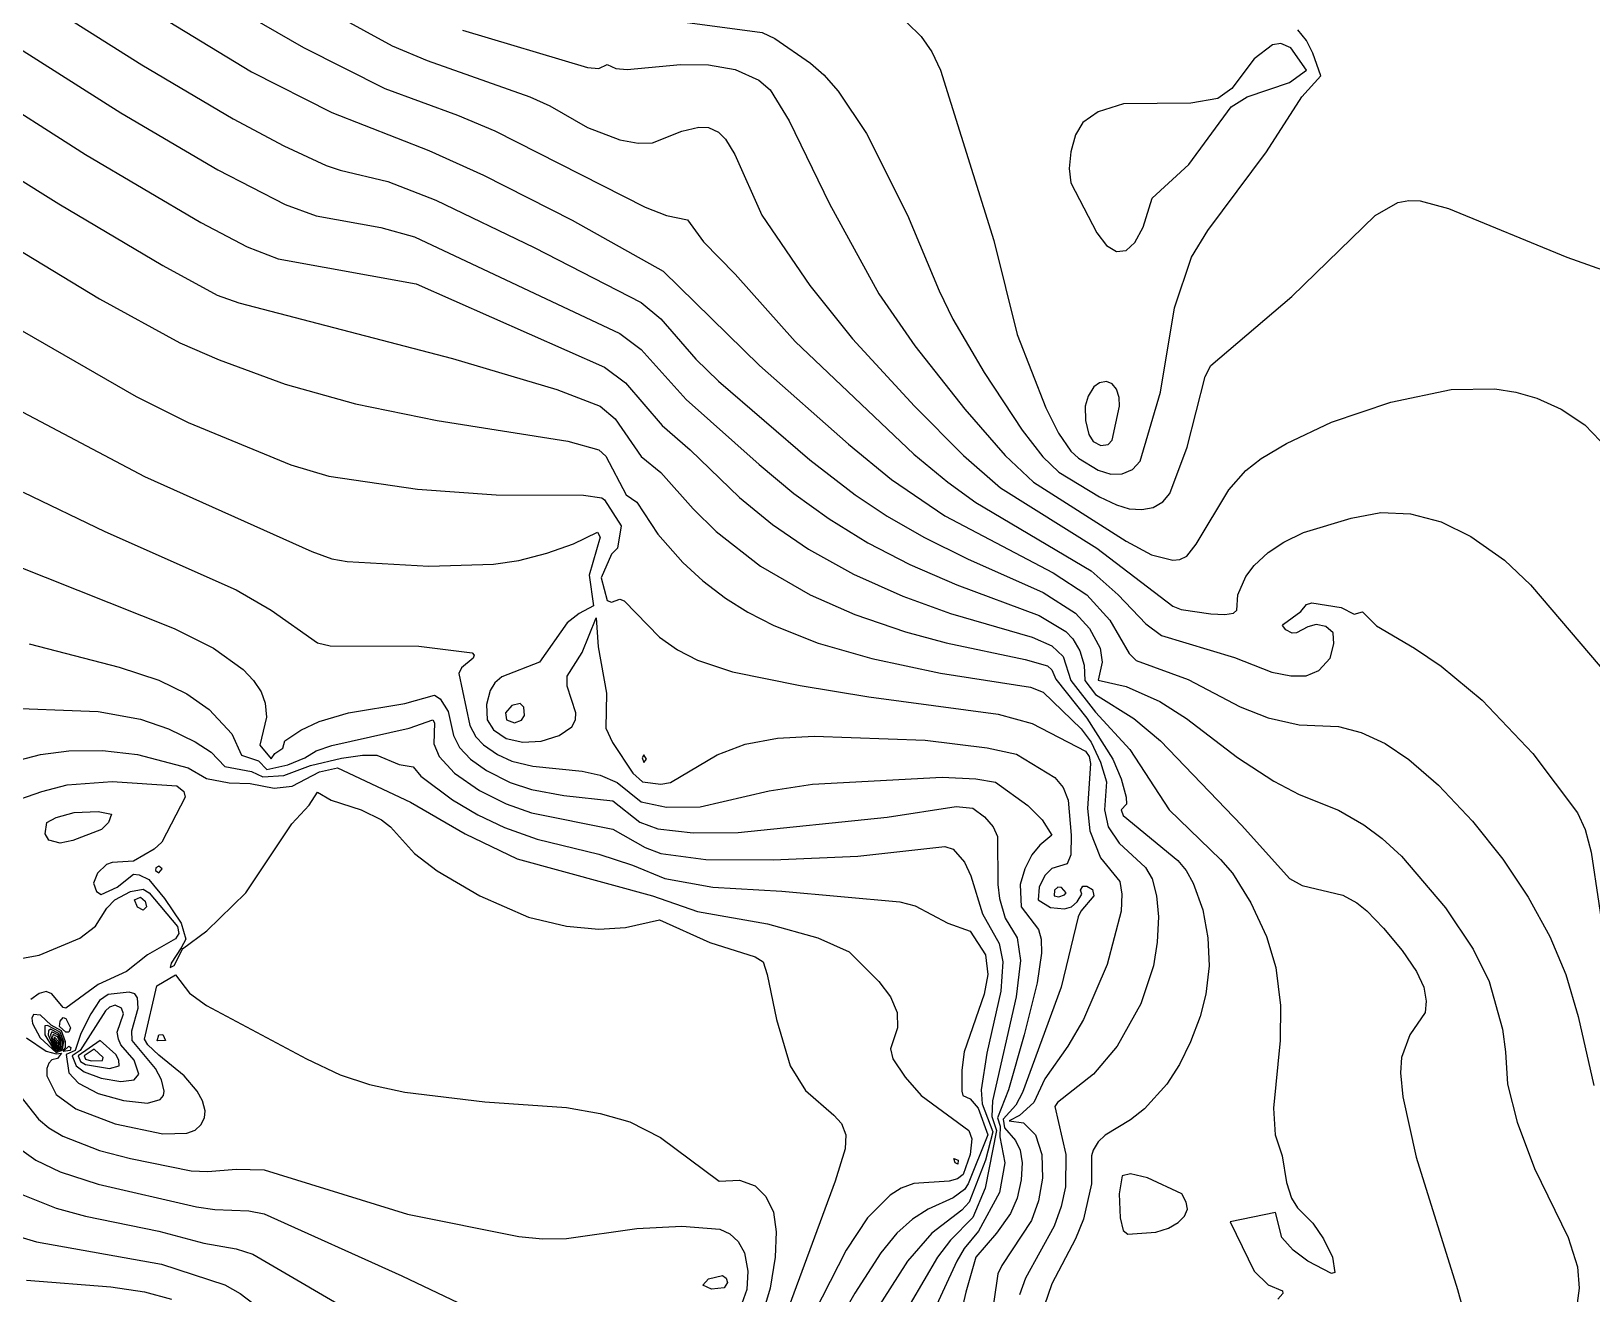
# Model space of a CAD drawing. Header units: inches. Extents: x 2608994 to 2618701, y 1261813 to 1271655.
# Drawn here: x 2612763 to 2614095, y 1265735 to 1266812 of the extents above; entities that cross this region are included whole.
import ezdxf

# ---------------------------------------------------------------- set-up
doc = ezdxf.new("R2010")
doc.units = ezdxf.units.IN
doc.header["$MEASUREMENT"] = 0

msp = doc.modelspace()

# ---------------------------------------------------------------- linework, layer by layer
for points, elevation in [([(2612816.8, 1266859.3), (2612951.2, 1266777.3), (2613019.6, 1266742.5), (2613102.4, 1266710.2), (2613149.2, 1266689.2), (2613224.8, 1266650.6), (2613302.4, 1266607.1), (2613384.5, 1266526.7), (2613460.5, 1266459.5), (2613497.3, 1266429.5), (2613542.8, 1266398.3), (2613635.2, 1266349.8), (2613664, 1266331), (2613683.7, 1266309.5), (2613700, 1266280.9), (2613706, 1266274.9), (2613750.4, 1266258.8), (2613794.8, 1266235.5), (2613818.8, 1266226.1), (2613845.2, 1266220), (2613878.8, 1266218.6), (2613898, 1266213.4), (2613918.4, 1266204.1), (2613938.8, 1266190.5), (2613964, 1266168.6), (2613992.9, 1266137.9), (2614018.8, 1266105.5), (2614040.6, 1266073.1), (2614059.1, 1266039.5), (2614072.6, 1266007.1), (2614083.1, 1265971.1), (2614096.5, 1265912.3)], 247), ([(2612997.8, 1266839.9), (2613071.2, 1266799.5), (2613101.2, 1266786.9), (2613188.8, 1266756), (2613205.6, 1266748.2), (2613238, 1266729.7), (2613265.6, 1266719.2), (2613281.2, 1266716.3), (2613293.2, 1266716.6), (2613318.4, 1266726.8), (2613332.8, 1266730.2), (2613341.2, 1266729.7), (2613349.6, 1266725.9), (2613355.6, 1266719.9), (2613363.5, 1266706.7), (2613386.7, 1266655.1), (2613427.7, 1266595.1), (2613464.1, 1266549.5), (2613517, 1266491.9), (2613558.8, 1266449.9), (2613590.4, 1266422.3), (2613672.4, 1266370.9), (2613737.2, 1266321.3), (2613744.4, 1266318.5), (2613769.6, 1266314.7), (2613781.6, 1266314.2), (2613789.1, 1266315.5), (2613791.8, 1266317.9), (2613792.7, 1266331.1), (2613799.6, 1266346.7), (2613806.8, 1266356), (2613818.8, 1266367), (2613832, 1266376), (2613848.8, 1266384.1), (2613889.6, 1266396.5), (2613914.8, 1266401.2), (2613940, 1266400.1), (2613966.4, 1266393.2), (2613991.6, 1266380.7), (2614020.4, 1266360.5), (2614042.5, 1266339.5), (2614102, 1266269.9)], 245), ([(2612786.8, 1266828), (2612857.6, 1266783.3), (2612935.6, 1266737.2), (2612978.8, 1266714.1), (2613014.8, 1266697.5), (2613026.8, 1266693.3), (2613067.6, 1266683.8), (2613108.4, 1266667.7), (2613192.4, 1266627.4), (2613283.6, 1266580.4), (2613300.4, 1266566.4), (2613330.4, 1266532.1), (2613349.6, 1266513.3), (2613427.6, 1266446.3), (2613466.2, 1266416.3), (2613493.6, 1266398), (2613524.8, 1266380.1), (2613562, 1266361.6), (2613626.8, 1266333), (2613654.4, 1266315.5), (2613666.2, 1266302.3), (2613675.2, 1266285.5), (2613677.1, 1266273.5), (2613673.6, 1266258.2), (2613697.6, 1266252.9), (2613726.3, 1266239.9), (2613748.9, 1266225.5), (2613792.4, 1266192.3), (2613823.6, 1266172.1), (2613845.2, 1266160.6), (2613878.8, 1266147.2), (2613900.4, 1266134.7), (2613916, 1266123.2), (2613932.4, 1266107.9), (2613970, 1266063.8), (2613993.6, 1266028.7), (2614007.2, 1266001.1), (2614018.5, 1265960.3), (2614021.3, 1265941.1), (2614023, 1265913.5), (2614031.1, 1265881.1), (2614045.9, 1265841.5), (2614074.6, 1265782.7), (2614082.6, 1265757.5), (2614084, 1265739.5), (2614081.2, 1265717.9)], 248), ([(2612950, 1266824.1), (2612995.6, 1266798.1), (2613064.9, 1266763.1), (2613127, 1266740.3), (2613158.8, 1266727), (2613287.2, 1266661.9), (2613305.2, 1266654.7), (2613323.2, 1266651.1), (2613336.9, 1266632.3), (2613364, 1266604.5), (2613415.1, 1266547.1), (2613516.4, 1266451.1), (2613545.2, 1266427.1), (2613569.2, 1266409.8), (2613667.6, 1266351.5), (2613690.6, 1266331.1), (2613714.4, 1266306.3), (2613727.6, 1266296.4), (2613790, 1266277.6), (2613821.7, 1266265.1), (2613838, 1266262), (2613851.2, 1266261.9), (2613862, 1266266.3), (2613871.7, 1266277.1), (2613874.7, 1266289.1), (2613874, 1266298.7), (2613868, 1266304), (2613859.6, 1266305.7), (2613852.4, 1266303.8), (2613842.8, 1266298.5), (2613839.2, 1266298.3), (2613833.7, 1266301.1), (2613830.9, 1266304.7), (2613831.8, 1266305.9), (2613846.4, 1266316.7), (2613851.5, 1266322.7), (2613856, 1266324.3), (2613881, 1266320.3), (2613892, 1266314.6), (2613899.2, 1266316.5), (2613911.2, 1266304.5), (2613943.6, 1266285.6), (2613966.4, 1266270), (2614001.2, 1266241), (2614044.4, 1266195.5), (2614082.7, 1266145.1), (2614089, 1266130.7), (2614094.2, 1266111.5), (2614107.4, 1266023.9)], 246), ([(2613131.2, 1266812.9), (2613238, 1266781), (2613247.6, 1266780.1), (2613254.8, 1266783.6), (2613262, 1266780.2), (2613271.6, 1266779.4), (2613317.2, 1266783.6), (2613341.2, 1266783.3), (2613364, 1266779.4), (2613384, 1266770.3), (2613393.7, 1266761.9), (2613409.9, 1266735.5), (2613444.5, 1266664.7), (2613486.5, 1266587.9), (2613517.2, 1266543.5), (2613559.8, 1266489.5), (2613594.3, 1266449.9), (2613618.4, 1266427.2), (2613697.6, 1266376.8), (2613719.2, 1266365.1), (2613737.2, 1266360.5), (2613743.2, 1266361.1), (2613749.2, 1266364.1), (2613757.1, 1266374.3), (2613785.2, 1266420.7), (2613799.6, 1266437.1), (2613812.8, 1266447.4), (2613834.4, 1266460.1), (2613872.8, 1266478.3), (2613923.2, 1266495.3), (2613974.8, 1266506.2), (2614012, 1266506.7), (2614030, 1266503.9), (2614048, 1266498.9), (2614068.8, 1266489.5), (2614088.8, 1266476), (2614102, 1266462.4)], 244), ([(2613312.4, 1266820.8), (2613386.8, 1266810.8), (2613397.6, 1266805.6), (2613428.1, 1266784.7), (2613439.6, 1266774.6), (2613451.8, 1266760.7), (2613475.8, 1266724.7), (2613510.9, 1266655.1), (2613538, 1266590.3), (2613549.7, 1266566.3), (2613576.2, 1266520.7), (2613608.7, 1266471.5), (2613626.5, 1266448.7), (2613640, 1266435.8), (2613674.8, 1266414.5), (2613689.2, 1266407.7), (2613700, 1266404.5), (2613710.8, 1266403.7), (2613720.4, 1266405.5), (2613728.8, 1266410.4), (2613734.8, 1266417.6), (2613749.5, 1266457.1), (2613764.8, 1266517.4), (2613769.6, 1266526.7), (2613838.8, 1266585.5), (2613910, 1266654.8), (2613929.2, 1266665.7), (2613938.8, 1266667.5), (2613948.4, 1266667.1), (2613972.4, 1266660.6), (2614073.5, 1266619.1), (2614112.8, 1266605.1)], 243), ([(2613510.4, 1266819.5), (2613522.5, 1266807.5), (2613531.8, 1266794.3), (2613539.2, 1266778.7), (2613584.5, 1266633.5), (2613604.4, 1266553.1), (2613628.9, 1266490.7), (2613639.7, 1266469.1), (2613650.4, 1266453.5), (2613656.8, 1266447.5), (2613673.6, 1266437.5), (2613684.4, 1266434.1), (2613694, 1266434.3), (2613702.8, 1266437.9), (2613709.5, 1266445.1), (2613726.9, 1266503.9), (2613738.7, 1266575.9), (2613753.3, 1266619.1), (2613767.2, 1266642), (2613817.2, 1266709.1), (2613847.5, 1266755.9), (2613863.5, 1266773.9), (2613856.8, 1266793.1), (2613851.3, 1266803.9), (2613844, 1266813.1)], 242), ([(2612753.2, 1266797.1), (2612839.6, 1266742.3), (2612922.4, 1266693.6), (2612980, 1266664.1), (2613006.4, 1266654.3), (2613061.6, 1266644.6), (2613090.4, 1266636.5), (2613265.6, 1266553.9), (2613283.6, 1266540.3), (2613322, 1266497.7), (2613384.4, 1266442.1), (2613414, 1266417.5), (2613444, 1266395.9), (2613477.1, 1266375.5), (2613512.8, 1266356.9), (2613553, 1266339.5), (2613623.2, 1266313.5), (2613646, 1266299.7), (2613652, 1266293.6), (2613658, 1266283.2), (2613661.8, 1266271.1), (2613662.1, 1266257.9), (2613671.2, 1266246.1), (2613703.9, 1266225.5), (2613726.9, 1266206.3), (2613796.1, 1266134.3), (2613836.8, 1266088.9), (2613847.6, 1266083.1), (2613882.4, 1266074.6), (2613894.4, 1266068.1), (2613902.8, 1266061.4), (2613917.2, 1266046.7), (2613932.9, 1266027.5), (2613945.1, 1266009.5), (2613951.5, 1265996.3), (2613953.5, 1265984.3), (2613952.6, 1265974.7), (2613939.4, 1265955.5), (2613932.5, 1265936.3), (2613931.7, 1265923.1), (2613933.6, 1265902.7), (2613945, 1265851.1), (2613980.2, 1265738.3), (2613997.1, 1265677.1)], 249), ([(2613689.2, 1266623.9), (2613697.6, 1266624.9), (2613704.8, 1266631.6), (2613712, 1266644.7), (2613719.6, 1266669.5), (2613751, 1266698.3), (2613787, 1266747.5), (2613800.6, 1266755.9), (2613836.8, 1266768.2), (2613851.4, 1266778.7), (2613838, 1266797.8), (2613829.6, 1266801.6), (2613822.4, 1266800.3), (2613806.7, 1266788.3), (2613787.6, 1266763), (2613775.6, 1266754.4), (2613752.8, 1266750.5), (2613695.2, 1266749.9), (2613673.6, 1266743.2), (2613660.4, 1266734.2), (2613654.4, 1266723.6), (2613650.2, 1266709.1), (2613648.8, 1266694.7), (2613650.4, 1266682.7), (2613672.4, 1266639.9), (2613680.8, 1266629.2), (2613689.2, 1266623.9)], 241), ([(2612718.4, 1266764.8), (2612809.6, 1266706.7), (2612908, 1266648.8), (2612947.6, 1266628), (2612974, 1266617.6), (2613091.6, 1266596.4), (2613252.4, 1266525.2), (2613270.4, 1266511.9), (2613301.6, 1266475.4), (2613325.6, 1266454.7), (2613367.6, 1266414.1), (2613395.8, 1266391.1), (2613426.4, 1266370.1), (2613464.8, 1266348.6), (2613506.8, 1266329.8), (2613547.6, 1266315.2), (2613617.2, 1266294.8), (2613634, 1266287.5), (2613643.6, 1266278.3), (2613650.2, 1266257.9), (2613671.2, 1266230.9), (2613700.6, 1266199.1), (2613734.2, 1266147.5), (2613778, 1266105.2), (2613788.2, 1266093.5), (2613803.9, 1266068.3), (2613817.3, 1266039.5), (2613825.3, 1266013.1), (2613829.3, 1265980.7), (2613828.8, 1265950.7), (2613823.2, 1265893.1), (2613824.6, 1265870.3), (2613830.6, 1265852.3), (2613834.4, 1265829.6), (2613838.7, 1265816.3), (2613843.8, 1265807.9), (2613856.9, 1265794.7), (2613866, 1265781.5), (2613873.5, 1265765.9), (2613875.6, 1265752.7), (2613872.8, 1265751.8), (2613852.5, 1265762.3), (2613840.1, 1265771.9), (2613830.2, 1265782.7), (2613824.8, 1265803.8), (2613786.2, 1265795.9), (2613806.6, 1265753.9), (2613818.8, 1265742.3), (2613830.9, 1265737.1), (2613831.2, 1265734.7), (2613826.8, 1265729.9)], 250), ([(2612705.2, 1266715.7), (2612786.8, 1266664.7), (2612875.6, 1266611.9), (2612921.8, 1266586.7), (2612940.4, 1266580.2), (2613122.8, 1266532.6), (2613211.6, 1266506.1), (2613248.8, 1266492), (2613261.5, 1266481.1), (2613283.6, 1266449.1), (2613300.4, 1266435.5), (2613328, 1266404.4), (2613347.7, 1266385.1), (2613385.6, 1266355.6), (2613427.8, 1266331.1), (2613466, 1266314.2), (2613509.2, 1266299.3), (2613544, 1266290), (2613611.2, 1266275.9), (2613630.4, 1266270.4), (2613634, 1266267.1), (2613637.4, 1266259.1), (2613664, 1266225.8), (2613686.1, 1266190.7), (2613693.3, 1266173.9), (2613697.5, 1266158.3), (2613697.9, 1266152.3), (2613693.3, 1266147.5), (2613694.8, 1266142.7), (2613741.5, 1266104.3), (2613748.6, 1266095.9), (2613754.8, 1266085.1), (2613762.8, 1266062.3), (2613767.2, 1266038.3), (2613768.2, 1266014.3), (2613765.5, 1265990.3), (2613760.5, 1265971.1), (2613752.4, 1265949.5), (2613742.9, 1265930.3), (2613732.2, 1265913.5), (2613713.2, 1265892.3), (2613701.2, 1265883.1), (2613679.6, 1265870), (2613673.6, 1265864.2), (2613669.2, 1265857.1), (2613667.9, 1265852.3), (2613668, 1265828.3), (2613661.1, 1265798.3), (2613654.4, 1265781.5), (2613634, 1265743.1), (2613621.4, 1265705.9)], 251), ([(2612725.6, 1266641.5), (2612821.6, 1266583.7), (2612890, 1266546), (2612923.6, 1266531.4), (2612980, 1266510.7), (2613040, 1266494), (2613109.6, 1266479.9), (2613221.2, 1266462.2), (2613247.6, 1266454.6), (2613253.6, 1266449.3), (2613270.8, 1266416.3), (2613280, 1266410.1), (2613297.9, 1266382.7), (2613319.2, 1266358.7), (2613336.4, 1266342.9), (2613355.6, 1266328.2), (2613374.8, 1266316.2), (2613397, 1266304.7), (2613434.8, 1266289.8), (2613480.4, 1266276.6), (2613539.2, 1266264.3), (2613616, 1266252.2), (2613626.8, 1266248), (2613659.2, 1266216.8), (2613667.6, 1266205.3), (2613675.6, 1266188.3), (2613680.8, 1266171.5), (2613679.1, 1266147.5), (2613682.2, 1266133.1), (2613691.6, 1266119.1), (2613714.1, 1266098.3), (2613719.7, 1266088.7), (2613723.5, 1266074.3), (2613725.1, 1266056.3), (2613724, 1266034.7), (2613720.8, 1266014.3), (2613709.9, 1265981.9), (2613689.7, 1265945.9), (2613669.5, 1265921.9), (2613638.9, 1265897.9), (2613636.6, 1265894.3), (2613646, 1265853.5), (2613645.6, 1265825.9), (2613641.9, 1265809.1), (2613636, 1265792.3), (2613611.6, 1265747.9), (2613606.4, 1265733.7)], 252), ([(2612738.8, 1266565.9), (2612852.8, 1266500.3), (2612897.2, 1266478.2), (2612984.8, 1266441.9), (2613017.2, 1266432.3), (2613092.8, 1266421.3), (2613160, 1266416.2), (2613234.4, 1266416), (2613250, 1266413.8), (2613252.4, 1266412.1), (2613266.7, 1266389.9), (2613263.4, 1266370.7), (2613258.4, 1266365.6), (2613249.5, 1266345.5), (2613254.8, 1266326.2), (2613258.4, 1266324.8), (2613265.6, 1266327.2), (2613269.2, 1266325.8), (2613299.2, 1266294.9), (2613314.8, 1266284), (2613331.6, 1266275.4), (2613361.6, 1266265.3), (2613419.2, 1266253.7), (2613478, 1266244.1), (2613588.3, 1266229.1), (2613617.2, 1266221.3), (2613662.8, 1266197.6), (2613665.8, 1266193.1), (2613667, 1266187.1), (2613664.6, 1266148.7), (2613666.6, 1266129.5), (2613675.6, 1266106.7), (2613692, 1266086.3), (2613693.9, 1266075.5), (2613693.2, 1266061.1), (2613681.4, 1266015.5), (2613661.2, 1265968.7), (2613647.6, 1265945.9), (2613628, 1265918.1), (2613618.6, 1265897.9), (2613606.4, 1265886.8), (2613597.6, 1265882.3), (2613610, 1265880.5), (2613620, 1265870.3), (2613625.6, 1265853.5), (2613626.1, 1265833.1), (2613622.7, 1265813.9), (2613616.7, 1265797.1), (2613591.3, 1265758.7), (2613588, 1265751.5), (2613580.9, 1265702.3)], 253), ([(2613676, 1266458.3), (2613682, 1266459.2), (2613685.6, 1266463.1), (2613691.9, 1266491.9), (2613691.6, 1266499.5), (2613689.2, 1266506.6), (2613685.6, 1266511), (2613680.8, 1266513.1), (2613674.8, 1266512), (2613670, 1266508.4), (2613665.2, 1266500.6), (2613662.4, 1266491.9), (2613662.8, 1266479.9), (2613665.6, 1266467.9), (2613669.3, 1266461.9), (2613676, 1266458.3)], 241), ([(2612751.1, 1266489.5), (2612860, 1266431.9), (2613002.8, 1266367.9), (2613019.6, 1266361.8), (2613032.8, 1266359.5), (2613102.4, 1266355.4), (2613157.6, 1266357.1), (2613179.2, 1266360.3), (2613203.2, 1266366.5), (2613226, 1266374.6), (2613246.4, 1266384.6), (2613248.6, 1266380.3), (2613239.3, 1266347.9), (2613243.1, 1266321.5), (2613230.8, 1266315), (2613220.4, 1266307.1), (2613196.8, 1266273.5), (2613164.8, 1266260.9), (2613158.8, 1266255.9), (2613154.7, 1266249.5), (2613151.6, 1266237.5), (2613152.3, 1266224.3), (2613157.6, 1266215.9), (2613168.4, 1266208.4), (2613182.8, 1266205.2), (2613198.4, 1266206.1), (2613213.8, 1266211.1), (2613224.5, 1266218.3), (2613227.5, 1266224.3), (2613228, 1266230.3), (2613220.4, 1266253.1), (2613220.5, 1266261.5), (2613233.2, 1266281.8), (2613245.2, 1266311.5), (2613246.9, 1266286.7), (2613254.1, 1266247.1), (2613253.6, 1266217.1), (2613259.3, 1266205.1), (2613276.6, 1266178.7), (2613284.8, 1266171.5), (2613300.4, 1266169.5), (2613308.8, 1266171), (2613348.4, 1266194.4), (2613372.4, 1266203.5), (2613400, 1266208.7), (2613431.2, 1266210.5), (2613526, 1266206.9), (2613578.8, 1266200.4), (2613604, 1266195), (2613636.5, 1266175.1), (2613643.7, 1266166.7), (2613648, 1266155.9), (2613650.6, 1266125.9), (2613650.4, 1266109.1), (2613647.2, 1266101.6), (2613634, 1266097.4), (2613628, 1266091.6), (2613623.2, 1266081.5), (2613622.4, 1266070.7), (2613632.8, 1266064.3), (2613644.8, 1266063), (2613650.8, 1266064.7), (2613655.6, 1266069), (2613659.8, 1266075.5), (2613658.4, 1266079.1), (2613660.4, 1266082.5), (2613664, 1266082.4), (2613668.8, 1266079.5), (2613670, 1266074.3), (2613658.7, 1266061.1), (2613656.4, 1266056.3), (2613642, 1265996.3), (2613609, 1265906.3), (2613603.3, 1265895.5), (2613592.6, 1265883.5), (2613593.7, 1265876.3), (2613603, 1265865.5), (2613607, 1265857.1), (2613608.8, 1265846.3), (2613607.9, 1265831.9), (2613604.5, 1265816.3), (2613598.8, 1265803.1), (2613587, 1265786.3), (2613569.3, 1265765.9), (2613560.7, 1265735.9), (2613549.7, 1265687.9)], 254), ([(2612756.5, 1266418.7), (2612826, 1266385.1), (2612938, 1266335.3), (2612968, 1266317.9), (2613007.6, 1266290.1), (2613018.4, 1266287.4), (2613094, 1266287.2), (2613139.6, 1266281.5), (2613141.3, 1266279.5), (2613140.3, 1266277.1), (2613130.3, 1266268.7), (2613128, 1266263.9), (2613137.5, 1266219.5), (2613142.7, 1266209.9), (2613149.2, 1266203.1), (2613161.2, 1266194.9), (2613173.2, 1266189.2), (2613191.2, 1266184.7), (2613233.2, 1266180.6), (2613248.8, 1266177.2), (2613263.2, 1266170.8), (2613283.6, 1266154.5), (2613305.2, 1266149.9), (2613334, 1266150.1), (2613392.8, 1266163.8), (2613430, 1266169.4), (2613540.4, 1266175.3), (2613569.2, 1266174), (2613586, 1266171.1), (2613613.5, 1266151.1), (2613625.8, 1266139.1), (2613634.1, 1266125.9), (2613623.8, 1266117.5), (2613616.9, 1266109.1), (2613610.9, 1266097.1), (2613607.1, 1266083.9), (2613608, 1266064.7), (2613622.8, 1266045.5), (2613625.1, 1266037.1), (2613625.3, 1266025.1), (2613621.5, 1265999.9), (2613610.4, 1265955.5), (2613597.2, 1265908.7), (2613587.8, 1265884.7), (2613590.1, 1265877.5), (2613589.6, 1265868.4), (2613594, 1265846.3), (2613589.4, 1265821.1), (2613571.6, 1265788), (2613559.3, 1265773.1), (2613553, 1265762.3), (2613507.6, 1265663.9)], 255), ([(2612747.2, 1266357.2), (2612885.2, 1266302.4), (2612918.8, 1266285.5), (2612944, 1266267.3), (2612953, 1266257.9), (2612959.4, 1266248.3), (2612962.9, 1266238.7), (2612963.9, 1266226.7), (2612958.4, 1266202.7), (2612968, 1266191.2), (2612971.2, 1266195.5), (2612977.9, 1266200.3), (2612979.6, 1266206.3), (2612993.2, 1266215.4), (2613008.8, 1266222.8), (2613034, 1266230.4), (2613082, 1266238.4), (2613107.2, 1266245.3), (2613112.2, 1266242.3), (2613119.1, 1266231.5), (2613123.5, 1266211.1), (2613128.8, 1266200.8), (2613138.1, 1266190.7), (2613151.7, 1266181.1), (2613172, 1266170.8), (2613190, 1266164.8), (2613217.6, 1266159.7), (2613259.6, 1266155.1), (2613282.4, 1266136.9), (2613298, 1266131.2), (2613328, 1266127.8), (2613366.4, 1266128.3), (2613493.6, 1266141.4), (2613552.4, 1266150.3), (2613566.8, 1266149.1), (2613576.7, 1266141.5), (2613584.1, 1266133.1), (2613587.8, 1266124.7), (2613588.1, 1266083.9), (2613589.5, 1266071.9), (2613594.3, 1266055.1), (2613604.6, 1266038.3), (2613607.3, 1266019.1), (2613603.6, 1265987.9), (2613583.4, 1265899.1), (2613582.8, 1265885.9), (2613586.8, 1265873.9), (2613577.2, 1265824.7), (2613566.8, 1265799.8), (2613547.6, 1265780.3), (2613536.6, 1265765.9), (2613490, 1265686.2)], 256), ([(2612761.6, 1266289.2), (2612838.4, 1266269.4), (2612872, 1266258.2), (2612896, 1266246.5), (2612915.2, 1266233.3), (2612934.4, 1266212.5), (2612942.6, 1266194.3), (2612957.2, 1266189.4), (2612964.4, 1266182.1), (2612982.3, 1266185.9), (2612996.7, 1266191.9), (2613006.4, 1266197.8), (2613019.6, 1266202.5), (2613085.6, 1266217.3), (2613106, 1266224.4), (2613107.2, 1266221.9), (2613106.8, 1266203.9), (2613111.2, 1266193.1), (2613124.4, 1266178.7), (2613145.6, 1266164.1), (2613168.4, 1266152.6), (2613190, 1266144.9), (2613259.6, 1266131.1), (2613287.2, 1266115.3), (2613300.4, 1266110.4), (2613338.8, 1266105.1), (2613396.4, 1266104.9), (2613468.4, 1266108.1), (2613542.8, 1266116.3), (2613550, 1266114), (2613559.6, 1266102.9), (2613565.1, 1266091.1), (2613574.8, 1266058.7), (2613589.2, 1266033.5), (2613592.3, 1266017.9), (2613590.5, 1265992.7), (2613578.5, 1265939.9), (2613573.8, 1265908.7), (2613574.7, 1265896.7), (2613583.7, 1265872.7), (2613577.6, 1265848.7), (2613563.6, 1265812.7), (2613557.2, 1265806), (2613531.8, 1265786.3), (2613511, 1265762.3), (2613448, 1265664.1)], 257), ([(2613175.6, 1266221.9), (2613181.6, 1266224.2), (2613184, 1266227.9), (2613183.6, 1266235.1), (2613180.4, 1266238.2), (2613173.2, 1266236.7), (2613167.9, 1266230.3), (2613168.9, 1266224.3), (2613175.6, 1266221.9)], 253), ([(2612731.6, 1266235), (2612820.4, 1266231.5), (2612856.4, 1266224.9), (2612880.4, 1266216.7), (2612903.2, 1266205.7), (2612916.9, 1266196.7), (2612928.4, 1266184.4), (2612951.2, 1266180.2), (2612960.8, 1266175.6), (2612978.8, 1266176.9), (2613001.6, 1266185.4), (2613028, 1266191.7), (2613046, 1266194.3), (2613058, 1266194.1), (2613077.2, 1266186.2), (2613089.2, 1266184.1), (2613095.6, 1266176.3), (2613122.8, 1266156.2), (2613144.4, 1266143.4), (2613167.2, 1266132.4), (2613194.8, 1266122.6), (2613247.6, 1266109.8), (2613276.4, 1266100.3), (2613304, 1266088.9), (2613344.8, 1266081.6), (2613403.6, 1266078), (2613504.4, 1266069.1), (2613517.6, 1266065.6), (2613545.2, 1266050.9), (2613564.4, 1266044), (2613577.5, 1266023.9), (2613579.5, 1266007.1), (2613576.3, 1265990.3), (2613559.4, 1265941.1), (2613557.2, 1265925.5), (2613557.3, 1265907.5), (2613558.1, 1265903.9), (2613564.4, 1265901), (2613571.1, 1265893.1), (2613579.6, 1265870.3), (2613562.8, 1265828.3), (2613559.6, 1265823.5), (2613550, 1265816.5), (2613528.6, 1265806.7), (2613515.1, 1265798.3), (2613501.9, 1265786.3), (2613488.2, 1265769.5), (2613466, 1265735.2), (2613407.5, 1265632.7)], 258), ([(2612747.2, 1266188.5), (2612771.2, 1266194.7), (2612795.2, 1266197.9), (2612824, 1266198.2), (2612854, 1266194.7), (2612897.2, 1266183.4), (2612912.8, 1266174.4), (2612932, 1266170.6), (2612950, 1266170.1), (2612970.4, 1266166.1), (2612986, 1266167.6), (2613009.1, 1266179.9), (2613024.5, 1266183.5), (2613086.8, 1266154), (2613133.6, 1266127), (2613178, 1266105.8), (2613293.2, 1266074.1), (2613331.6, 1266060.8), (2613391.6, 1266050.4), (2613434.4, 1266038.3), (2613461.1, 1266026.3), (2613486.4, 1266001.1), (2613496.5, 1265987.9), (2613502.1, 1265974.7), (2613502.3, 1265961.5), (2613496.5, 1265943.5), (2613498.5, 1265935.1), (2613508.8, 1265919.5), (2613522.7, 1265903.9), (2613563.2, 1265873.9), (2613565.9, 1265866.7), (2613564.5, 1265853.5), (2613558.4, 1265836.5), (2613553.6, 1265832.6), (2613546.4, 1265830.7), (2613516.4, 1265828.8), (2613505.6, 1265824.7), (2613496, 1265818.6), (2613476.7, 1265799.5), (2613458.5, 1265771.9), (2613417.7, 1265691.5)], 259), ([(2613286, 1266187.9), (2613288.2, 1266190.7), (2613286, 1266194.4), (2613284.5, 1266191.9), (2613286, 1266187.9)], 253), ([(2612741.2, 1266152.5), (2612772.4, 1266163.3), (2612794, 1266168.9), (2612832.4, 1266171.7), (2612887.6, 1266168.1), (2612893.4, 1266163.1), (2612894.7, 1266158.3), (2612874.8, 1266119.9), (2612868, 1266113.9), (2612850.4, 1266103.7), (2612832.4, 1266102.6), (2612827.6, 1266100.8), (2612819.8, 1266093.5), (2612816.4, 1266085.1), (2612818.8, 1266077.9), (2612822.8, 1266075.2), (2612836.6, 1266081.5), (2612850.4, 1266092.6), (2612855.2, 1266092.2), (2612863.6, 1266088), (2612876.9, 1266071.9), (2612891.2, 1266050.7), (2612895.2, 1266037.1), (2612891.2, 1266029.9), (2612892.4, 1266029), (2612913.2, 1266044.3), (2612946.3, 1266076.7), (2612985.6, 1266135.5), (2613000.4, 1266151.5), (2613007.6, 1266162.5), (2613019.1, 1266155.9), (2613044.8, 1266147.5), (2613062.1, 1266139.1), (2613069.7, 1266133.1), (2613090.4, 1266110.2), (2613109.6, 1266095.4), (2613146, 1266074.3), (2613187.6, 1266056), (2613220, 1266048.4), (2613247.6, 1266045.6), (2613270.4, 1266047), (2613299.2, 1266053.7), (2613342.4, 1266034.3), (2613380.8, 1266022.1), (2613387.7, 1266017.9), (2613391.3, 1266007.1), (2613399.1, 1265968.7), (2613410.7, 1265929.1), (2613424, 1265908), (2613448.2, 1265887.1), (2613454.5, 1265879.9), (2613458.2, 1265870.3), (2613457.6, 1265858.3), (2613449.2, 1265830.7), (2613403, 1265705.9)], 260), ([(2612798.8, 1266121.4), (2612788, 1266119), (2612778.4, 1266121.6), (2612775, 1266127.1), (2612776.6, 1266136.7), (2612784.4, 1266140.9), (2612800, 1266145.4), (2612820.4, 1266146), (2612831.8, 1266143.9), (2612829.1, 1266136.7), (2612823.3, 1266130.7), (2612798.8, 1266121.4)], 261), ([(2612869.4, 1266095.9), (2612872, 1266093.7), (2612874.9, 1266097.1), (2612872, 1266099.5), (2612869.6, 1266098), (2612869.4, 1266095.9)], 259), ([(2612725.6, 1266015.7), (2612770, 1266023.4), (2612804.8, 1266037.9), (2612818, 1266048.3), (2612827.7, 1266063.5), (2612834.5, 1266070.7), (2612848, 1266077.9), (2612858.8, 1266079.8), (2612864, 1266076.7), (2612888, 1266047.9), (2612889.1, 1266041.9), (2612886.4, 1266037.5), (2612862.5, 1266023.9), (2612844.4, 1266009.5), (2612820.4, 1265998.4), (2612792.8, 1265978.4), (2612790.4, 1265979), (2612780.8, 1265990.5), (2612776, 1265992.4), (2612770, 1265990.8), (2612762.8, 1265985.6)], 261), ([(2613644.8, 1266074.9), (2613646.3, 1266076.7), (2613642.4, 1266081.4), (2613639.2, 1266081.5), (2613636.3, 1266079.1), (2613636.2, 1266074.3), (2613640, 1266073.4), (2613644.8, 1266074.9)], 253), ([(2612854, 1266064.4), (2612851.4, 1266070.7), (2612856.4, 1266073), (2612860.4, 1266069.5), (2612861.6, 1266064.7), (2612858.8, 1266062), (2612854, 1266064.4)], 262), ([(2612885.2, 1266014.8), (2612892.2, 1266028.7), (2612891.2, 1266029.9), (2612882.6, 1266016.7), (2612881.8, 1266013.1), (2612885.2, 1266014.8)], 260), ([(2612759.2, 1265952.9), (2612776, 1265941.6), (2612784.4, 1265939.4), (2612789, 1265939.9), (2612785.6, 1265935.3), (2612780.8, 1265934.1), (2612778.3, 1265931.5), (2612776.5, 1265926.7), (2612776.6, 1265920.7), (2612784.4, 1265904.6), (2612801.2, 1265892.5), (2612834.8, 1265879.6), (2612875.6, 1265871.1), (2612896, 1265871.5), (2612903.2, 1265874.2), (2612908, 1265878.7), (2612911.2, 1265884.7), (2612911.7, 1265890.7), (2612909.4, 1265899.1), (2612904.8, 1265907.5), (2612893.8, 1265920.7), (2612872, 1265938.2), (2612862.7, 1265947.1), (2612859.9, 1265951.9), (2612870.5, 1265997.5), (2612886.4, 1266006.7), (2612898.4, 1265991.2), (2612912.8, 1265980.6), (2612998, 1265935), (2613026.8, 1265921.4), (2613052, 1265913.1), (2613082, 1265906.7), (2613150.4, 1265898.4), (2613220, 1265893.4), (2613248.8, 1265888.3), (2613274, 1265881.3), (2613300.2, 1265867.9), (2613350.1, 1265830.7), (2613367.6, 1265831.5), (2613380.8, 1265826.7), (2613390.1, 1265817.5), (2613396.6, 1265804.3), (2613399, 1265787.5), (2613398.1, 1265765.9), (2613393.8, 1265739.5), (2613388.1, 1265720.3)], 261), ([(2612862.4, 1265897.3), (2612873.3, 1265900.3), (2612876.2, 1265903.9), (2612876.7, 1265907.5), (2612874.3, 1265917.1), (2612869.4, 1265926.7), (2612849.5, 1265950.7), (2612849.2, 1265959.1), (2612854.4, 1265978.3), (2612854, 1265987), (2612851.6, 1265990.4), (2612846.8, 1265991.9), (2612828.8, 1265989.9), (2612821.6, 1265984.8), (2612814.1, 1265973.5), (2612805.5, 1265956.7), (2612800.7, 1265942.3), (2612793, 1265938.7), (2612795.3, 1265923.1), (2612803.6, 1265914.2), (2612820.4, 1265905.6), (2612842, 1265899.5), (2612862.4, 1265897.3)], 260), ([(2612790.4, 1265942.7), (2612792.5, 1265944.7), (2612792.5, 1265949.5), (2612789.1, 1265959.1), (2612780.2, 1265963.9), (2612771.2, 1265972.4), (2612765.2, 1265973), (2612763.8, 1265969.9), (2612764.3, 1265965.1), (2612771, 1265953.1), (2612784.4, 1265940.6), (2612790.4, 1265942.7)], 260), ([(2612839.6, 1265915.6), (2612851.2, 1265917.1), (2612855.1, 1265921.9), (2612851, 1265933.9), (2612839.8, 1265947.1), (2612837.6, 1265951.9), (2612836.7, 1265957.9), (2612842.1, 1265973.5), (2612840.2, 1265978.3), (2612834.8, 1265980.8), (2612830, 1265979.2), (2612826.5, 1265975.9), (2612805.1, 1265942.3), (2612798.2, 1265937.5), (2612801.7, 1265929.1), (2612808.4, 1265923.9), (2612822.8, 1265918.5), (2612839.6, 1265915.6)], 259), ([(2612789.9, 1265943.5), (2612791, 1265949.5), (2612788, 1265957.8), (2612777.2, 1265963.5), (2612774.8, 1265963.3), (2612774.9, 1265955.5), (2612781.3, 1265944.7), (2612784.4, 1265941.6), (2612789.9, 1265943.5)], 259), ([(2612782, 1265945.5), (2612784.4, 1265942.5), (2612788, 1265943.7), (2612789.9, 1265945.9), (2612789.9, 1265949.5), (2612786.8, 1265956.7), (2612779.6, 1265960.4), (2612778, 1265959.1), (2612777.8, 1265955.5), (2612782, 1265945.5)], 258), ([(2612785.6, 1265943.6), (2612788.6, 1265945.9), (2612788.5, 1265950.7), (2612785.8, 1265955.5), (2612780.8, 1265958.1), (2612779.8, 1265955.5), (2612781.1, 1265949.5), (2612783.2, 1265944.7), (2612785.6, 1265943.6)], 257), ([(2612792.8, 1265957.8), (2612787.4, 1265962.7), (2612788, 1265967.1), (2612790.4, 1265970.3), (2612792.8, 1265969.5), (2612796.8, 1265961.5), (2612795.2, 1265957.7), (2612792.8, 1265957.8)], 261), ([(2612783.2, 1265945.9), (2612784.4, 1265944.3), (2612786.8, 1265945.3), (2612787.8, 1265949.5), (2612785.6, 1265953.7), (2612782, 1265955.9), (2612781.2, 1265953.1), (2612783.2, 1265945.9)], 256), ([(2612784.4, 1265945.2), (2612786.7, 1265947.1), (2612786.7, 1265949.5), (2612783.2, 1265953.6), (2612782.3, 1265950.7), (2612784.4, 1265945.2)], 255), ([(2612784.4, 1265946.1), (2612785.9, 1265948.3), (2612783.2, 1265951.9), (2612783.1, 1265949.5), (2612784.4, 1265946.1)], 254), ([(2612784.4, 1265947.2), (2612784.9, 1265948.3), (2612784.4, 1265949.3), (2612784, 1265948.3), (2612784.4, 1265947.2)], 253), ([(2612790.4, 1265941.2), (2612795.2, 1265945.9), (2612797.1, 1265944.7), (2612796.4, 1265942.2), (2612790.4, 1265941.2)], 261), ([(2612830, 1265926.7), (2612838.4, 1265929), (2612837.9, 1265933.9), (2612835.4, 1265938.7), (2612822, 1265950.7), (2612803.3, 1265937.5), (2612805.4, 1265932.7), (2612809.6, 1265930.1), (2612830, 1265926.7)], 258), ([(2612870.8, 1265950.4), (2612872, 1265955.5), (2612875.6, 1265955.9), (2612877.7, 1265950.7), (2612870.8, 1265950.4)], 262), ([(2612814.4, 1265933.4), (2612824, 1265933.7), (2612824.7, 1265936.3), (2612816.8, 1265943.2), (2612808.3, 1265937.5), (2612809.6, 1265934.7), (2612814.4, 1265933.4)], 257), ([(2612753.6, 1265903.9), (2612769.4, 1265883.5), (2612778.4, 1265876.1), (2612790.3, 1265869.1), (2612821.6, 1265856.9), (2612848, 1265850), (2612899.6, 1265839.6), (2612914, 1265839), (2612938, 1265841), (2612962, 1265840.3), (2613084.4, 1265802.5), (2613179.2, 1265783.5), (2613199.6, 1265781.6), (2613220, 1265781.8), (2613280, 1265790.3), (2613318.4, 1265792.4), (2613350.8, 1265789.8), (2613359.2, 1265785.8), (2613366.4, 1265779.1), (2613371.7, 1265769.5), (2613374.6, 1265753.9), (2613373.9, 1265738.3), (2613369.6, 1265726.3)], 262), ([(2612746, 1265863.6), (2612767.2, 1265848.7), (2612788, 1265838.5), (2612820.4, 1265828), (2612904.4, 1265808.7), (2612920, 1265806.4), (2612948.8, 1265805.3), (2612962, 1265802.7), (2613079.6, 1265750), (2613151.6, 1265715.6)], 263), ([(2613554, 1265845.1), (2613551.7, 1265846.3), (2613550.4, 1265849.9), (2613554.1, 1265848.7), (2613554, 1265845.1)], 260), ([(2612741.9, 1265824.7), (2612784.4, 1265807.5), (2612809.6, 1265800.7), (2612872, 1265788.1), (2612910.4, 1265777.7), (2612938, 1265773), (2612952.4, 1265768.4), (2613049.3, 1265711.9)], 264), ([(2613698.8, 1265785.5), (2613722.8, 1265787.1), (2613733.6, 1265790.7), (2613742, 1265795.4), (2613747.4, 1265800.7), (2613749.7, 1265806.7), (2613748.8, 1265812.7), (2613744.9, 1265819.9), (2613715.6, 1265833.5), (2613701.2, 1265836.9), (2613694, 1265835.3), (2613691.5, 1265819.9), (2613692.5, 1265799.5), (2613694.9, 1265788.7), (2613698.8, 1265785.5)], 250), ([(2612682.4, 1265804.5), (2612767.6, 1265779), (2612874.4, 1265759.9), (2612928.4, 1265742.3), (2612941.6, 1265734.9), (2612984.8, 1265701.8)], 265), ([(2612759.2, 1265746.1), (2612831.2, 1265740.4), (2612860, 1265736.3), (2612882.8, 1265730)], 266), ([(2613354.4, 1265739.6), (2613343.6, 1265738.4), (2613336.4, 1265741.9), (2613341.2, 1265747.3), (2613353.2, 1265750.1), (2613356.2, 1265747.9), (2613357.3, 1265744.3), (2613354.4, 1265739.6)], 263)]:
    msp.add_lwpolyline(points, dxfattribs=dict(elevation=elevation))

doc.saveas('drawing.dxf')
